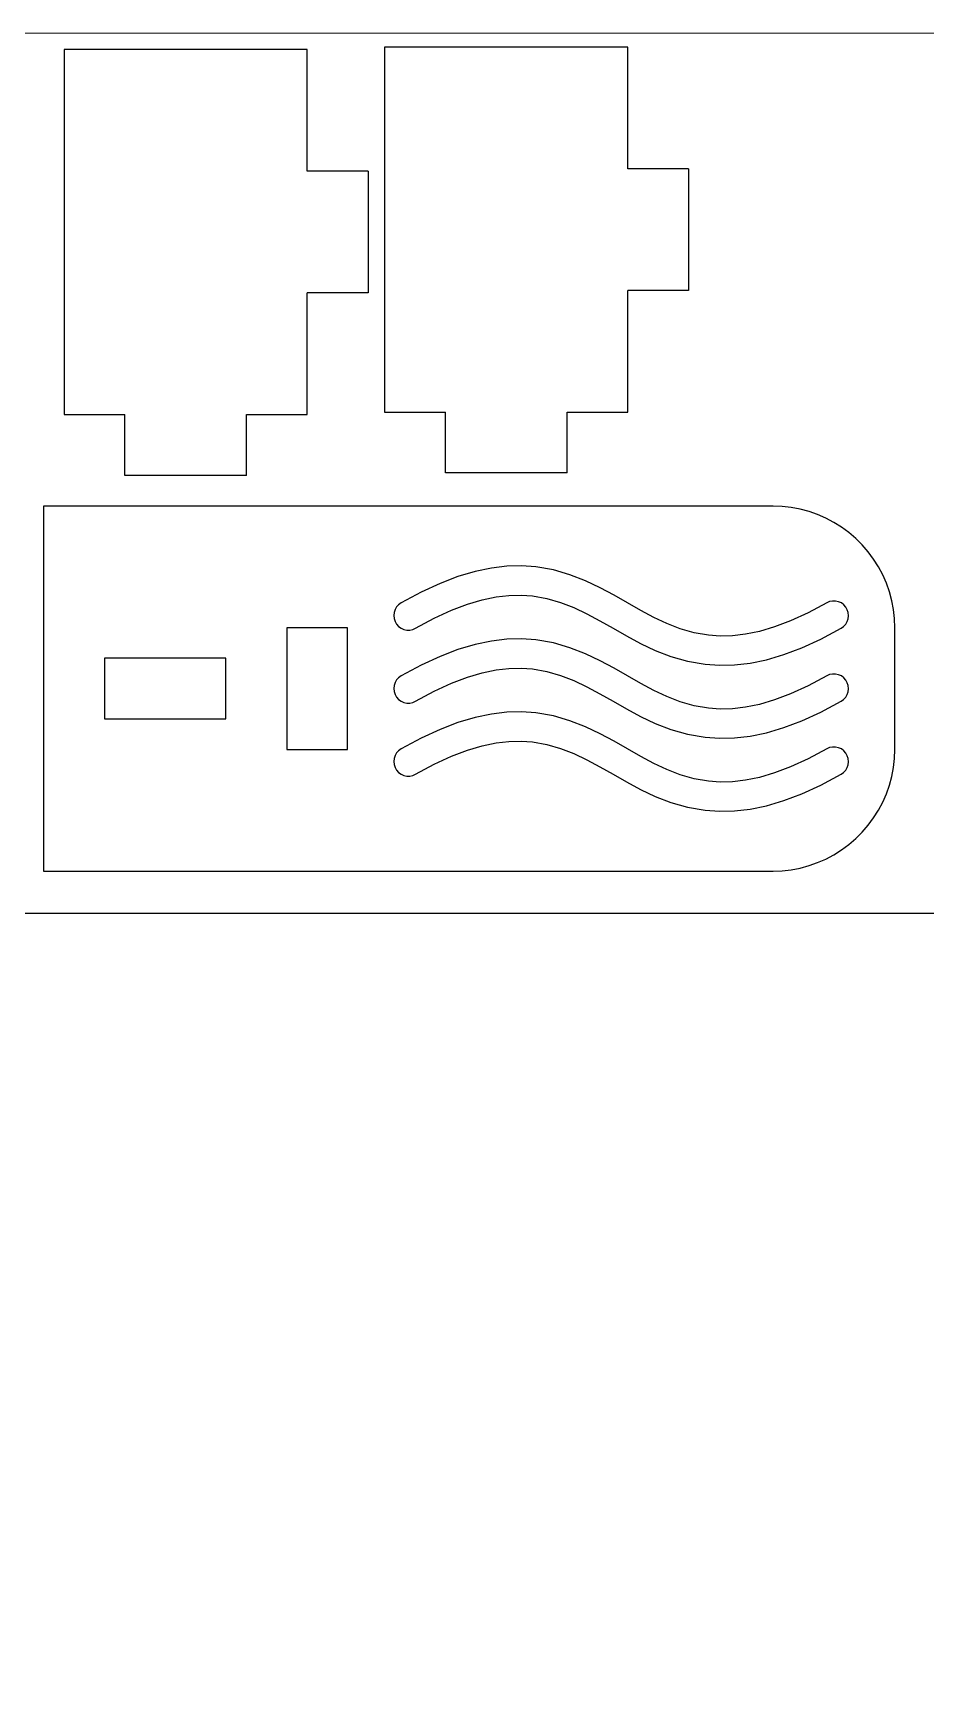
# Model space of a CAD drawing. Header units: millimetres. Extents: x -3928 to -434, y -548 to 1409.
# Drawn here: x -3836.2 to -3762.8, y 1185.8 to 1322.4 of the extents above; entities that cross this region are included whole.
import ezdxf

# ---------------------------------------------------------------- set-up
doc = ezdxf.new("R2010")
doc.units = ezdxf.units.MM
doc.header["$MEASUREMENT"] = 0
doc.layers.add('layer 1', color=7, linetype='Continuous')

msp = doc.modelspace()

# ---------------------------------------------------------------- linework, layer by layer
at = {"layer": 'layer 1', "color": 250, "lineweight": 9}
msp.add_lwpolyline([(-3928.424, 422.392), (-2728.424, 422.392), (-2728.424, 1322.392), (-3928.424, 1322.392), (-3928.424, 422.392)], close=True, dxfattribs=at)
at = {"layer": 'layer 1', "color": 1, "lineweight": 25}
for points in [[(-3833.696, 1321.0494), (-3833.696, 1321.0494), (-3833.696, 1291.0496), (-3833.696, 1291.0496)], [(-3813.696, 1321.0494), (-3813.696, 1321.0494), (-3833.696, 1321.0494), (-3833.696, 1321.0494)], [(-3813.696, 1311.0496), (-3813.696, 1311.0496), (-3813.696, 1321.0494), (-3813.696, 1321.0494)], [(-3807.3312, 1321.2559), (-3807.3312, 1321.2559), (-3807.3312, 1291.256), (-3807.3312, 1291.256)], [(-3787.3312, 1321.2559), (-3787.3312, 1321.2559), (-3807.3312, 1321.2559), (-3807.3312, 1321.2559)], [(-3787.3312, 1311.2561), (-3787.3312, 1311.2561), (-3787.3312, 1321.2559), (-3787.3312, 1321.2559)], [(-3782.3312, 1311.2561), (-3782.3312, 1311.2561), (-3787.3312, 1311.2561), (-3787.3312, 1311.2561)], [(-3782.3312, 1311.2561), (-3782.3312, 1311.2561), (-3782.3312, 1301.2559), (-3782.3312, 1301.2559)], [(-3808.696, 1311.0496), (-3808.696, 1311.0496), (-3813.696, 1311.0496), (-3813.696, 1311.0496)], [(-3808.696, 1311.0496), (-3808.696, 1311.0496), (-3808.696, 1301.0494), (-3808.696, 1301.0494)], [(-3808.696, 1301.0494), (-3808.696, 1301.0494), (-3813.696, 1301.0494), (-3813.696, 1301.0494)], [(-3813.696, 1291.0496), (-3813.696, 1291.0496), (-3813.696, 1301.0494), (-3813.696, 1301.0494)], [(-3782.3312, 1301.2559), (-3782.3312, 1301.2559), (-3787.3312, 1301.2559), (-3787.3312, 1301.2559)], [(-3787.3312, 1291.256), (-3787.3312, 1291.256), (-3787.3312, 1301.2559), (-3787.3312, 1301.2559)], [(-3833.696, 1291.0496), (-3833.696, 1291.0496), (-3828.6961, 1291.0496), (-3828.6961, 1291.0496)], [(-3828.6961, 1286.0493), (-3828.6961, 1286.0493), (-3828.6961, 1291.0496), (-3828.6961, 1291.0496)], [(-3818.6959, 1291.0496), (-3818.6959, 1291.0496), (-3813.696, 1291.0496), (-3813.696, 1291.0496)], [(-3818.6959, 1286.0493), (-3818.6959, 1286.0493), (-3818.6959, 1291.0496), (-3818.6959, 1291.0496)], [(-3807.3312, 1291.256), (-3807.3312, 1291.256), (-3802.3313, 1291.256), (-3802.3313, 1291.256)], [(-3802.3313, 1286.2558), (-3802.3313, 1286.2558), (-3802.3313, 1291.256), (-3802.3313, 1291.256)], [(-3792.3311, 1291.256), (-3792.3311, 1291.256), (-3787.3312, 1291.256), (-3787.3312, 1291.256)], [(-3792.3311, 1286.2558), (-3792.3311, 1286.2558), (-3792.3311, 1291.256), (-3792.3311, 1291.256)], [(-3818.6959, 1286.0493), (-3818.6959, 1286.0493), (-3828.6961, 1286.0493), (-3828.6961, 1286.0493)], [(-3792.3311, 1286.2558), (-3792.3311, 1286.2558), (-3802.3313, 1286.2558), (-3802.3313, 1286.2558)], [(-3835.3773, 1283.5263), (-3835.3773, 1283.5263), (-3835.3773, 1253.5264), (-3835.3773, 1253.5264)], [(-3775.3772, 1283.5263), (-3775.3772, 1283.5263), (-3835.3773, 1283.5263), (-3835.3773, 1283.5263)], [(-3810.3773, 1273.5264), (-3810.3773, 1273.5264), (-3815.3772, 1273.5264), (-3815.3772, 1273.5264)], [(-3815.3772, 1273.5264), (-3815.3772, 1273.5264), (-3815.3772, 1263.5266), (-3815.3772, 1263.5266)], [(-3810.3773, 1263.5266), (-3810.3773, 1263.5266), (-3810.3773, 1273.5264), (-3810.3773, 1273.5264)], [(-3765.3773, 1263.5266), (-3765.3773, 1263.5266), (-3765.3773, 1273.5264), (-3765.3773, 1273.5264)], [(-3820.3775, 1271.0263), (-3820.3775, 1271.0263), (-3830.3773, 1271.0263), (-3830.3773, 1271.0263)], [(-3830.3773, 1271.0263), (-3830.3773, 1271.0263), (-3830.3773, 1266.0264), (-3830.3773, 1266.0264)], [(-3820.3775, 1266.0264), (-3820.3775, 1266.0264), (-3820.3775, 1271.0263), (-3820.3775, 1271.0263)], [(-3830.3773, 1266.0264), (-3830.3773, 1266.0264), (-3820.3775, 1266.0264), (-3820.3775, 1266.0264)], [(-3815.3772, 1263.5266), (-3815.3772, 1263.5266), (-3810.3773, 1263.5266), (-3810.3773, 1263.5266)], [(-3835.3773, 1253.5264), (-3835.3773, 1253.5264), (-3775.3772, 1253.5264), (-3775.3772, 1253.5264)], [(-3723.4238, 1250.0443), (-3723.4238, 1250.0443), (-3913.4239, 1250.0443), (-3913.4239, 1250.0443)]]:
    msp.add_open_spline(points, degree=3, dxfattribs=at)
for points, knots in [([(-3765.3773, 1273.5264), (-3765.3773, 1273.5264), (-3765.4052, 1274.2736), (-3765.4052, 1274.2736), (-3765.4052, 1274.2736), (-3765.4052, 1274.2736), (-3765.4892, 1275.0169), (-3765.4892, 1275.0169), (-3765.4892, 1275.0169), (-3765.4892, 1275.0169), (-3765.6282, 1275.7518), (-3765.6282, 1275.7518), (-3765.6282, 1275.7518), (-3765.6282, 1275.7518), (-3765.8215, 1276.4739), (-3765.8215, 1276.4739), (-3765.8215, 1276.4739), (-3765.8215, 1276.4739), (-3766.0684, 1277.1798), (-3766.0684, 1277.1798), (-3766.0684, 1277.1798), (-3766.0684, 1277.1798), (-3766.3676, 1277.8653), (-3766.3676, 1277.8653), (-3766.3676, 1277.8653), (-3766.3676, 1277.8653), (-3766.7172, 1278.5264), (-3766.7172, 1278.5264), (-3766.7172, 1278.5264), (-3766.7172, 1278.5264), (-3767.1148, 1279.1596), (-3767.1148, 1279.1596), (-3767.1148, 1279.1596), (-3767.1148, 1279.1596), (-3767.5589, 1279.7614), (-3767.5589, 1279.7614), (-3767.5589, 1279.7614), (-3767.5589, 1279.7614), (-3768.0468, 1280.3283), (-3768.0468, 1280.3283), (-3768.0468, 1280.3283), (-3768.0468, 1280.3283), (-3768.5756, 1280.8568), (-3768.5756, 1280.8568), (-3768.5756, 1280.8568), (-3768.5756, 1280.8568), (-3769.1425, 1281.3447), (-3769.1425, 1281.3447), (-3769.1425, 1281.3447), (-3769.1425, 1281.3447), (-3769.744, 1281.7888), (-3769.744, 1281.7888), (-3769.744, 1281.7888), (-3769.744, 1281.7888), (-3770.3773, 1282.1868), (-3770.3773, 1282.1868), (-3770.3773, 1282.1868), (-3770.3773, 1282.1868), (-3771.0384, 1282.536), (-3771.0384, 1282.536), (-3771.0384, 1282.536), (-3771.0384, 1282.536), (-3771.7238, 1282.8352), (-3771.7238, 1282.8352), (-3771.7238, 1282.8352), (-3771.7238, 1282.8352), (-3772.4297, 1283.0821), (-3772.4297, 1283.0821), (-3772.4297, 1283.0821), (-3772.4297, 1283.0821), (-3773.1522, 1283.2758), (-3773.1522, 1283.2758), (-3773.1522, 1283.2758), (-3773.1522, 1283.2758), (-3773.887, 1283.4148), (-3773.887, 1283.4148), (-3773.887, 1283.4148), (-3773.887, 1283.4148), (-3774.63, 1283.4984), (-3774.63, 1283.4984), (-3774.63, 1283.4984), (-3774.63, 1283.4984), (-3775.3772, 1283.5263), (-3775.3772, 1283.5263)], [0, 0, 0, 0, 0.04545455, 0.04545455, 0.04545455, 0.04545455, 0.09090909, 0.09090909, 0.09090909, 0.09090909, 0.13636364, 0.13636364, 0.13636364, 0.13636364, 0.18181818, 0.18181818, 0.18181818, 0.18181818, 0.22727273, 0.22727273, 0.22727273, 0.22727273, 0.27272727, 0.27272727, 0.27272727, 0.27272727, 0.31818182, 0.31818182, 0.31818182, 0.31818182, 0.36363636, 0.36363636, 0.36363636, 0.36363636, 0.40909091, 0.40909091, 0.40909091, 0.40909091, 0.45454545, 0.45454545, 0.45454545, 0.45454545, 0.5, 0.5, 0.5, 0.5, 0.54545455, 0.54545455, 0.54545455, 0.54545455, 0.59090909, 0.59090909, 0.59090909, 0.59090909, 0.63636364, 0.63636364, 0.63636364, 0.63636364, 0.68181818, 0.68181818, 0.68181818, 0.68181818, 0.72727273, 0.72727273, 0.72727273, 0.72727273, 0.77272727, 0.77272727, 0.77272727, 0.77272727, 0.81818182, 0.81818182, 0.81818182, 0.81818182, 0.86363636, 0.86363636, 0.86363636, 0.86363636, 0.90909091, 0.90909091, 0.90909091, 0.90909091, 1, 1, 1, 1]), ([(-3770.9703, 1275.5697), (-3770.9703, 1275.5697), (-3772.5091, 1274.7506), (-3772.5091, 1274.7506), (-3772.5091, 1274.7506), (-3772.5091, 1274.7506), (-3773.9414, 1274.0958), (-3773.9414, 1274.0958), (-3773.9414, 1274.0958), (-3773.9414, 1274.0958), (-3775.2731, 1273.5931), (-3775.2731, 1273.5931), (-3775.2731, 1273.5931), (-3775.2731, 1273.5931), (-3776.5106, 1273.2298), (-3776.5106, 1273.2298), (-3776.5106, 1273.2298), (-3776.5106, 1273.2298), (-3777.6614, 1272.992), (-3777.6614, 1272.992), (-3777.6614, 1272.992), (-3777.6614, 1272.992), (-3778.7342, 1272.8671), (-3778.7342, 1272.8671), (-3778.7342, 1272.8671), (-3778.7342, 1272.8671), (-3779.7389, 1272.8421), (-3779.7389, 1272.8421), (-3779.7389, 1272.8421), (-3779.7389, 1272.8421), (-3780.6865, 1272.9063), (-3780.6865, 1272.9063), (-3780.6865, 1272.9063), (-3780.6865, 1272.9063), (-3781.8803, 1273.113), (-3781.8803, 1273.113), (-3781.8803, 1273.113), (-3781.8803, 1273.113), (-3783.0166, 1273.4397), (-3783.0166, 1273.4397), (-3783.0166, 1273.4397), (-3783.0166, 1273.4397), (-3784.1162, 1273.8686), (-3784.1162, 1273.8686), (-3784.1162, 1273.8686), (-3784.1162, 1273.8686), (-3785.1957, 1274.3812), (-3785.1957, 1274.3812), (-3785.1957, 1274.3812), (-3785.1957, 1274.3812), (-3786.2702, 1274.9555), (-3786.2702, 1274.9555), (-3786.2702, 1274.9555), (-3786.2702, 1274.9555), (-3787.3543, 1275.5683), (-3787.3543, 1275.5683), (-3787.3543, 1275.5683), (-3787.3543, 1275.5683), (-3788.4621, 1276.1963), (-3788.4621, 1276.1963), (-3788.4621, 1276.1963), (-3788.4621, 1276.1963), (-3789.6096, 1276.8112), (-3789.6096, 1276.8112), (-3789.6096, 1276.8112), (-3789.6096, 1276.8112), (-3790.8133, 1277.3834), (-3790.8133, 1277.3834), (-3790.8133, 1277.3834), (-3790.8133, 1277.3834), (-3792.0883, 1277.8832), (-3792.0883, 1277.8832), (-3792.0883, 1277.8832), (-3792.0883, 1277.8832), (-3793.4486, 1278.2773), (-3793.4486, 1278.2773), (-3793.4486, 1278.2773), (-3793.4486, 1278.2773), (-3794.9041, 1278.5309), (-3794.9041, 1278.5309), (-3794.9041, 1278.5309), (-3794.9041, 1278.5309), (-3796.0616, 1278.61), (-3796.0616, 1278.61), (-3796.0616, 1278.61), (-3796.0616, 1278.61), (-3797.2776, 1278.58), (-3797.2776, 1278.58), (-3797.2776, 1278.58), (-3797.2776, 1278.58), (-3798.5536, 1278.4301), (-3798.5536, 1278.4301), (-3798.5536, 1278.4301), (-3798.5536, 1278.4301), (-3799.8924, 1278.1507), (-3799.8924, 1278.1507), (-3799.8924, 1278.1507), (-3799.8924, 1278.1507), (-3801.2982, 1277.7337), (-3801.2982, 1277.7337), (-3801.2982, 1277.7337), (-3801.2982, 1277.7337), (-3802.776, 1277.1699), (-3802.776, 1277.1699), (-3802.776, 1277.1699), (-3802.776, 1277.1699), (-3804.3328, 1276.451), (-3804.3328, 1276.451), (-3804.3328, 1276.451), (-3804.3328, 1276.451), (-3805.9754, 1275.5669), (-3805.9754, 1275.5669)], [0, 0, 0, 0, 0.03448276, 0.03448276, 0.03448276, 0.03448276, 0.06896552, 0.06896552, 0.06896552, 0.06896552, 0.10344828, 0.10344828, 0.10344828, 0.10344828, 0.13793103, 0.13793103, 0.13793103, 0.13793103, 0.17241379, 0.17241379, 0.17241379, 0.17241379, 0.20689655, 0.20689655, 0.20689655, 0.20689655, 0.24137931, 0.24137931, 0.24137931, 0.24137931, 0.27586207, 0.27586207, 0.27586207, 0.27586207, 0.31034483, 0.31034483, 0.31034483, 0.31034483, 0.34482759, 0.34482759, 0.34482759, 0.34482759, 0.37931034, 0.37931034, 0.37931034, 0.37931034, 0.4137931, 0.4137931, 0.4137931, 0.4137931, 0.44827586, 0.44827586, 0.44827586, 0.44827586, 0.48275862, 0.48275862, 0.48275862, 0.48275862, 0.51724138, 0.51724138, 0.51724138, 0.51724138, 0.55172414, 0.55172414, 0.55172414, 0.55172414, 0.5862069, 0.5862069, 0.5862069, 0.5862069, 0.62068966, 0.62068966, 0.62068966, 0.62068966, 0.65517241, 0.65517241, 0.65517241, 0.65517241, 0.68965517, 0.68965517, 0.68965517, 0.68965517, 0.72413793, 0.72413793, 0.72413793, 0.72413793, 0.75862069, 0.75862069, 0.75862069, 0.75862069, 0.79310345, 0.79310345, 0.79310345, 0.79310345, 0.82758621, 0.82758621, 0.82758621, 0.82758621, 0.86206897, 0.86206897, 0.86206897, 0.86206897, 0.89655172, 0.89655172, 0.89655172, 0.89655172, 0.93103448, 0.93103448, 0.93103448, 0.93103448, 1, 1, 1, 1]), ([(-3805.9754, 1275.5669), (-3805.9754, 1275.5669), (-3806.1786, 1275.4198), (-3806.1786, 1275.4198), (-3806.1786, 1275.4198), (-3806.1786, 1275.4198), (-3806.3468, 1275.2339), (-3806.3468, 1275.2339), (-3806.3468, 1275.2339), (-3806.3468, 1275.2339), (-3806.4724, 1275.0169), (-3806.4724, 1275.0169), (-3806.4724, 1275.0169), (-3806.4724, 1275.0169), (-3806.5507, 1274.7784), (-3806.5507, 1274.7784), (-3806.5507, 1274.7784), (-3806.5507, 1274.7784), (-3806.5772, 1274.529), (-3806.5772, 1274.529), (-3806.5772, 1274.529), (-3806.5772, 1274.529), (-3806.5518, 1274.2793), (-3806.5518, 1274.2793), (-3806.5518, 1274.2793), (-3806.5518, 1274.2793), (-3806.4745, 1274.0408), (-3806.4745, 1274.0408), (-3806.4745, 1274.0408), (-3806.4745, 1274.0408), (-3806.3497, 1273.8231), (-3806.3497, 1273.8231), (-3806.3497, 1273.8231), (-3806.3497, 1273.8231), (-3806.1821, 1273.6365), (-3806.1821, 1273.6365), (-3806.1821, 1273.6365), (-3806.1821, 1273.6365), (-3805.9796, 1273.4883), (-3805.9796, 1273.4883), (-3805.9796, 1273.4883), (-3805.9796, 1273.4883), (-3805.7506, 1273.386), (-3805.7506, 1273.386), (-3805.7506, 1273.386), (-3805.7506, 1273.386), (-3805.5051, 1273.3335), (-3805.5051, 1273.3335), (-3805.5051, 1273.3335), (-3805.5051, 1273.3335), (-3805.2543, 1273.3328), (-3805.2543, 1273.3328), (-3805.2543, 1273.3328), (-3805.2543, 1273.3328), (-3805.0087, 1273.3843), (-3805.0087, 1273.3843), (-3805.0087, 1273.3843), (-3805.0087, 1273.3843), (-3804.7794, 1273.4859), (-3804.7794, 1273.4859)], [0, 0, 0, 0, 0.0625, 0.0625, 0.0625, 0.0625, 0.125, 0.125, 0.125, 0.125, 0.1875, 0.1875, 0.1875, 0.1875, 0.25, 0.25, 0.25, 0.25, 0.3125, 0.3125, 0.3125, 0.3125, 0.375, 0.375, 0.375, 0.375, 0.4375, 0.4375, 0.4375, 0.4375, 0.5, 0.5, 0.5, 0.5, 0.5625, 0.5625, 0.5625, 0.5625, 0.625, 0.625, 0.625, 0.625, 0.6875, 0.6875, 0.6875, 0.6875, 0.75, 0.75, 0.75, 0.75, 0.8125, 0.8125, 0.8125, 0.8125, 0.875, 0.875, 0.875, 0.875, 1, 1, 1, 1]), ([(-3804.7794, 1273.4859), (-3804.7794, 1273.4859), (-3803.2586, 1274.3047), (-3803.2586, 1274.3047), (-3803.2586, 1274.3047), (-3803.2586, 1274.3047), (-3801.8429, 1274.9591), (-3801.8429, 1274.9591), (-3801.8429, 1274.9591), (-3801.8429, 1274.9591), (-3800.5271, 1275.4611), (-3800.5271, 1275.4611), (-3800.5271, 1275.4611), (-3800.5271, 1275.4611), (-3799.3043, 1275.8241), (-3799.3043, 1275.8241), (-3799.3043, 1275.8241), (-3799.3043, 1275.8241), (-3798.1677, 1276.0611), (-3798.1677, 1276.0611), (-3798.1677, 1276.0611), (-3798.1677, 1276.0611), (-3797.1076, 1276.186), (-3797.1076, 1276.186), (-3797.1076, 1276.186), (-3797.1076, 1276.186), (-3796.1149, 1276.2107), (-3796.1149, 1276.2107), (-3796.1149, 1276.2107), (-3796.1149, 1276.2107), (-3795.1779, 1276.1469), (-3795.1779, 1276.1469), (-3795.1779, 1276.1469), (-3795.1779, 1276.1469), (-3793.9961, 1275.9405), (-3793.9961, 1275.9405), (-3793.9961, 1275.9405), (-3793.9961, 1275.9405), (-3792.869, 1275.6138), (-3792.869, 1275.6138), (-3792.869, 1275.6138), (-3792.869, 1275.6138), (-3791.7764, 1275.1852), (-3791.7764, 1275.1852), (-3791.7764, 1275.1852), (-3791.7764, 1275.1852), (-3790.7011, 1274.6726), (-3790.7011, 1274.6726), (-3790.7011, 1274.6726), (-3790.7011, 1274.6726), (-3789.6287, 1274.0979), (-3789.6287, 1274.0979), (-3789.6287, 1274.0979), (-3789.6287, 1274.0979), (-3788.545, 1273.4845), (-3788.545, 1273.4845), (-3788.545, 1273.4845), (-3788.545, 1273.4845), (-3787.4355, 1272.8562), (-3787.4355, 1272.8562), (-3787.4355, 1272.8562), (-3787.4355, 1272.8562), (-3786.284, 1272.2413), (-3786.284, 1272.2413), (-3786.284, 1272.2413), (-3786.284, 1272.2413), (-3785.075, 1271.6687), (-3785.075, 1271.6687), (-3785.075, 1271.6687), (-3785.075, 1271.6687), (-3783.7927, 1271.1688), (-3783.7927, 1271.1688), (-3783.7927, 1271.1688), (-3783.7927, 1271.1688), (-3782.4236, 1270.7751), (-3782.4236, 1270.7751), (-3782.4236, 1270.7751), (-3782.4236, 1270.7751), (-3780.9578, 1270.5215), (-3780.9578, 1270.5215), (-3780.9578, 1270.5215), (-3780.9578, 1270.5215), (-3779.7915, 1270.4428), (-3779.7915, 1270.4428), (-3779.7915, 1270.4428), (-3779.7915, 1270.4428), (-3778.5659, 1270.4728), (-3778.5659, 1270.4728), (-3778.5659, 1270.4728), (-3778.5659, 1270.4728), (-3777.2794, 1270.6227), (-3777.2794, 1270.6227), (-3777.2794, 1270.6227), (-3777.2794, 1270.6227), (-3775.9282, 1270.9014), (-3775.9282, 1270.9014), (-3775.9282, 1270.9014), (-3775.9282, 1270.9014), (-3774.5093, 1271.3181), (-3774.5093, 1271.3181), (-3774.5093, 1271.3181), (-3774.5093, 1271.3181), (-3773.0167, 1271.8811), (-3773.0167, 1271.8811), (-3773.0167, 1271.8811), (-3773.0167, 1271.8811), (-3771.4441, 1272.5997), (-3771.4441, 1272.5997), (-3771.4441, 1272.5997), (-3771.4441, 1272.5997), (-3769.7846, 1273.483), (-3769.7846, 1273.483)], [0, 0, 0, 0, 0.03448276, 0.03448276, 0.03448276, 0.03448276, 0.06896552, 0.06896552, 0.06896552, 0.06896552, 0.10344828, 0.10344828, 0.10344828, 0.10344828, 0.13793103, 0.13793103, 0.13793103, 0.13793103, 0.17241379, 0.17241379, 0.17241379, 0.17241379, 0.20689655, 0.20689655, 0.20689655, 0.20689655, 0.24137931, 0.24137931, 0.24137931, 0.24137931, 0.27586207, 0.27586207, 0.27586207, 0.27586207, 0.31034483, 0.31034483, 0.31034483, 0.31034483, 0.34482759, 0.34482759, 0.34482759, 0.34482759, 0.37931034, 0.37931034, 0.37931034, 0.37931034, 0.4137931, 0.4137931, 0.4137931, 0.4137931, 0.44827586, 0.44827586, 0.44827586, 0.44827586, 0.48275862, 0.48275862, 0.48275862, 0.48275862, 0.51724138, 0.51724138, 0.51724138, 0.51724138, 0.55172414, 0.55172414, 0.55172414, 0.55172414, 0.5862069, 0.5862069, 0.5862069, 0.5862069, 0.62068966, 0.62068966, 0.62068966, 0.62068966, 0.65517241, 0.65517241, 0.65517241, 0.65517241, 0.68965517, 0.68965517, 0.68965517, 0.68965517, 0.72413793, 0.72413793, 0.72413793, 0.72413793, 0.75862069, 0.75862069, 0.75862069, 0.75862069, 0.79310345, 0.79310345, 0.79310345, 0.79310345, 0.82758621, 0.82758621, 0.82758621, 0.82758621, 0.86206897, 0.86206897, 0.86206897, 0.86206897, 0.89655172, 0.89655172, 0.89655172, 0.89655172, 0.93103448, 0.93103448, 0.93103448, 0.93103448, 1, 1, 1, 1]), ([(-3769.7846, 1273.483), (-3769.7846, 1273.483), (-3769.5803, 1273.6291), (-3769.5803, 1273.6291), (-3769.5803, 1273.6291), (-3769.5803, 1273.6291), (-3769.4113, 1273.8147), (-3769.4113, 1273.8147), (-3769.4113, 1273.8147), (-3769.4113, 1273.8147), (-3769.2843, 1274.0309), (-3769.2843, 1274.0309), (-3769.2843, 1274.0309), (-3769.2843, 1274.0309), (-3769.2053, 1274.269), (-3769.2053, 1274.269), (-3769.2053, 1274.269), (-3769.2053, 1274.269), (-3769.1775, 1274.5181), (-3769.1775, 1274.5181), (-3769.1775, 1274.5181), (-3769.1775, 1274.5181), (-3769.2018, 1274.7679), (-3769.2018, 1274.7679), (-3769.2018, 1274.7679), (-3769.2018, 1274.7679), (-3769.2776, 1275.007), (-3769.2776, 1275.007), (-3769.2776, 1275.007), (-3769.2776, 1275.007), (-3769.4018, 1275.2251), (-3769.4018, 1275.2251), (-3769.4018, 1275.2251), (-3769.4018, 1275.2251), (-3769.5683, 1275.4127), (-3769.5683, 1275.4127), (-3769.5683, 1275.4127), (-3769.5683, 1275.4127), (-3769.7701, 1275.5616), (-3769.7701, 1275.5616), (-3769.7701, 1275.5616), (-3769.7701, 1275.5616), (-3769.9987, 1275.6653), (-3769.9987, 1275.6653), (-3769.9987, 1275.6653), (-3769.9987, 1275.6653), (-3770.2439, 1275.719), (-3770.2439, 1275.719), (-3770.2439, 1275.719), (-3770.2439, 1275.719), (-3770.4947, 1275.7207), (-3770.4947, 1275.7207), (-3770.4947, 1275.7207), (-3770.4947, 1275.7207), (-3770.7403, 1275.6703), (-3770.7403, 1275.6703), (-3770.7403, 1275.6703), (-3770.7403, 1275.6703), (-3770.9703, 1275.5697), (-3770.9703, 1275.5697)], [0, 0, 0, 0, 0.0625, 0.0625, 0.0625, 0.0625, 0.125, 0.125, 0.125, 0.125, 0.1875, 0.1875, 0.1875, 0.1875, 0.25, 0.25, 0.25, 0.25, 0.3125, 0.3125, 0.3125, 0.3125, 0.375, 0.375, 0.375, 0.375, 0.4375, 0.4375, 0.4375, 0.4375, 0.5, 0.5, 0.5, 0.5, 0.5625, 0.5625, 0.5625, 0.5625, 0.625, 0.625, 0.625, 0.625, 0.6875, 0.6875, 0.6875, 0.6875, 0.75, 0.75, 0.75, 0.75, 0.8125, 0.8125, 0.8125, 0.8125, 0.875, 0.875, 0.875, 0.875, 1, 1, 1, 1]), ([(-3770.9703, 1269.5697), (-3770.9703, 1269.5697), (-3772.5091, 1268.7505), (-3772.5091, 1268.7505), (-3772.5091, 1268.7505), (-3772.5091, 1268.7505), (-3773.9414, 1268.0958), (-3773.9414, 1268.0958), (-3773.9414, 1268.0958), (-3773.9414, 1268.0958), (-3775.2731, 1267.5931), (-3775.2731, 1267.5931), (-3775.2731, 1267.5931), (-3775.2731, 1267.5931), (-3776.5106, 1267.2297), (-3776.5106, 1267.2297), (-3776.5106, 1267.2297), (-3776.5106, 1267.2297), (-3777.6614, 1266.9919), (-3777.6614, 1266.9919), (-3777.6614, 1266.9919), (-3777.6614, 1266.9919), (-3778.7342, 1266.8671), (-3778.7342, 1266.8671), (-3778.7342, 1266.8671), (-3778.7342, 1266.8671), (-3779.7389, 1266.842), (-3779.7389, 1266.842), (-3779.7389, 1266.842), (-3779.7389, 1266.842), (-3780.6865, 1266.9062), (-3780.6865, 1266.9062), (-3780.6865, 1266.9062), (-3780.6865, 1266.9062), (-3781.8803, 1267.1129), (-3781.8803, 1267.1129), (-3781.8803, 1267.1129), (-3781.8803, 1267.1129), (-3783.0166, 1267.4396), (-3783.0166, 1267.4396), (-3783.0166, 1267.4396), (-3783.0166, 1267.4396), (-3784.1162, 1267.8686), (-3784.1162, 1267.8686), (-3784.1162, 1267.8686), (-3784.1162, 1267.8686), (-3785.1957, 1268.3812), (-3785.1957, 1268.3812), (-3785.1957, 1268.3812), (-3785.1957, 1268.3812), (-3786.2702, 1268.9555), (-3786.2702, 1268.9555), (-3786.2702, 1268.9555), (-3786.2702, 1268.9555), (-3787.3543, 1269.5683), (-3787.3543, 1269.5683), (-3787.3543, 1269.5683), (-3787.3543, 1269.5683), (-3788.4621, 1270.1962), (-3788.4621, 1270.1962), (-3788.4621, 1270.1962), (-3788.4621, 1270.1962), (-3789.6096, 1270.8111), (-3789.6096, 1270.8111), (-3789.6096, 1270.8111), (-3789.6096, 1270.8111), (-3790.8133, 1271.3833), (-3790.8133, 1271.3833), (-3790.8133, 1271.3833), (-3790.8133, 1271.3833), (-3792.0883, 1271.8836), (-3792.0883, 1271.8836), (-3792.0883, 1271.8836), (-3792.0883, 1271.8836), (-3793.4486, 1272.2773), (-3793.4486, 1272.2773), (-3793.4486, 1272.2773), (-3793.4486, 1272.2773), (-3794.9041, 1272.5313), (-3794.9041, 1272.5313), (-3794.9041, 1272.5313), (-3794.9041, 1272.5313), (-3796.0616, 1272.6099), (-3796.0616, 1272.6099), (-3796.0616, 1272.6099), (-3796.0616, 1272.6099), (-3797.2776, 1272.5799), (-3797.2776, 1272.5799), (-3797.2776, 1272.5799), (-3797.2776, 1272.5799), (-3798.5536, 1272.43), (-3798.5536, 1272.43), (-3798.5536, 1272.43), (-3798.5536, 1272.43), (-3799.8924, 1272.1506), (-3799.8924, 1272.1506), (-3799.8924, 1272.1506), (-3799.8924, 1272.1506), (-3801.2982, 1271.7336), (-3801.2982, 1271.7336), (-3801.2982, 1271.7336), (-3801.2982, 1271.7336), (-3802.776, 1271.1702), (-3802.776, 1271.1702), (-3802.776, 1271.1702), (-3802.776, 1271.1702), (-3804.3328, 1270.4509), (-3804.3328, 1270.4509), (-3804.3328, 1270.4509), (-3804.3328, 1270.4509), (-3805.9754, 1269.5669), (-3805.9754, 1269.5669)], [0, 0, 0, 0, 0.03448276, 0.03448276, 0.03448276, 0.03448276, 0.06896552, 0.06896552, 0.06896552, 0.06896552, 0.10344828, 0.10344828, 0.10344828, 0.10344828, 0.13793103, 0.13793103, 0.13793103, 0.13793103, 0.17241379, 0.17241379, 0.17241379, 0.17241379, 0.20689655, 0.20689655, 0.20689655, 0.20689655, 0.24137931, 0.24137931, 0.24137931, 0.24137931, 0.27586207, 0.27586207, 0.27586207, 0.27586207, 0.31034483, 0.31034483, 0.31034483, 0.31034483, 0.34482759, 0.34482759, 0.34482759, 0.34482759, 0.37931034, 0.37931034, 0.37931034, 0.37931034, 0.4137931, 0.4137931, 0.4137931, 0.4137931, 0.44827586, 0.44827586, 0.44827586, 0.44827586, 0.48275862, 0.48275862, 0.48275862, 0.48275862, 0.51724138, 0.51724138, 0.51724138, 0.51724138, 0.55172414, 0.55172414, 0.55172414, 0.55172414, 0.5862069, 0.5862069, 0.5862069, 0.5862069, 0.62068966, 0.62068966, 0.62068966, 0.62068966, 0.65517241, 0.65517241, 0.65517241, 0.65517241, 0.68965517, 0.68965517, 0.68965517, 0.68965517, 0.72413793, 0.72413793, 0.72413793, 0.72413793, 0.75862069, 0.75862069, 0.75862069, 0.75862069, 0.79310345, 0.79310345, 0.79310345, 0.79310345, 0.82758621, 0.82758621, 0.82758621, 0.82758621, 0.86206897, 0.86206897, 0.86206897, 0.86206897, 0.89655172, 0.89655172, 0.89655172, 0.89655172, 0.93103448, 0.93103448, 0.93103448, 0.93103448, 1, 1, 1, 1]), ([(-3804.7794, 1267.4858), (-3804.7794, 1267.4858), (-3803.2586, 1268.3046), (-3803.2586, 1268.3046), (-3803.2586, 1268.3046), (-3803.2586, 1268.3046), (-3801.8429, 1268.959), (-3801.8429, 1268.959), (-3801.8429, 1268.959), (-3801.8429, 1268.959), (-3800.5271, 1269.461), (-3800.5271, 1269.461), (-3800.5271, 1269.461), (-3800.5271, 1269.461), (-3799.3043, 1269.824), (-3799.3043, 1269.824), (-3799.3043, 1269.824), (-3799.3043, 1269.824), (-3798.1677, 1270.0611), (-3798.1677, 1270.0611), (-3798.1677, 1270.0611), (-3798.1677, 1270.0611), (-3797.1076, 1270.186), (-3797.1076, 1270.186), (-3797.1076, 1270.186), (-3797.1076, 1270.186), (-3796.1149, 1270.2107), (-3796.1149, 1270.2107), (-3796.1149, 1270.2107), (-3796.1149, 1270.2107), (-3795.1779, 1270.1468), (-3795.1779, 1270.1468), (-3795.1779, 1270.1468), (-3795.1779, 1270.1468), (-3793.9961, 1269.9405), (-3793.9961, 1269.9405), (-3793.9961, 1269.9405), (-3793.9961, 1269.9405), (-3792.869, 1269.6141), (-3792.869, 1269.6141), (-3792.869, 1269.6141), (-3792.869, 1269.6141), (-3791.7764, 1269.1852), (-3791.7764, 1269.1852), (-3791.7764, 1269.1852), (-3791.7764, 1269.1852), (-3790.7011, 1268.6726), (-3790.7011, 1268.6726), (-3790.7011, 1268.6726), (-3790.7011, 1268.6726), (-3789.6287, 1268.0979), (-3789.6287, 1268.0979), (-3789.6287, 1268.0979), (-3789.6287, 1268.0979), (-3788.545, 1267.4844), (-3788.545, 1267.4844), (-3788.545, 1267.4844), (-3788.545, 1267.4844), (-3787.4355, 1266.8561), (-3787.4355, 1266.8561), (-3787.4355, 1266.8561), (-3787.4355, 1266.8561), (-3786.284, 1266.2412), (-3786.284, 1266.2412), (-3786.284, 1266.2412), (-3786.284, 1266.2412), (-3785.075, 1265.6687), (-3785.075, 1265.6687), (-3785.075, 1265.6687), (-3785.075, 1265.6687), (-3783.7927, 1265.1688), (-3783.7927, 1265.1688), (-3783.7927, 1265.1688), (-3783.7927, 1265.1688), (-3782.4236, 1264.7751), (-3782.4236, 1264.7751), (-3782.4236, 1264.7751), (-3782.4236, 1264.7751), (-3780.9578, 1264.5218), (-3780.9578, 1264.5218), (-3780.9578, 1264.5218), (-3780.9578, 1264.5218), (-3779.7915, 1264.4428), (-3779.7915, 1264.4428), (-3779.7915, 1264.4428), (-3779.7915, 1264.4428), (-3778.5659, 1264.4731), (-3778.5659, 1264.4731), (-3778.5659, 1264.4731), (-3778.5659, 1264.4731), (-3777.2794, 1264.6227), (-3777.2794, 1264.6227), (-3777.2794, 1264.6227), (-3777.2794, 1264.6227), (-3775.9282, 1264.9014), (-3775.9282, 1264.9014), (-3775.9282, 1264.9014), (-3775.9282, 1264.9014), (-3774.5093, 1265.318), (-3774.5093, 1265.318), (-3774.5093, 1265.318), (-3774.5093, 1265.318), (-3773.0167, 1265.881), (-3773.0167, 1265.881), (-3773.0167, 1265.881), (-3773.0167, 1265.881), (-3771.4441, 1266.5996), (-3771.4441, 1266.5996), (-3771.4441, 1266.5996), (-3771.4441, 1266.5996), (-3769.7846, 1267.483), (-3769.7846, 1267.483)], [0, 0, 0, 0, 0.03448276, 0.03448276, 0.03448276, 0.03448276, 0.06896552, 0.06896552, 0.06896552, 0.06896552, 0.10344828, 0.10344828, 0.10344828, 0.10344828, 0.13793103, 0.13793103, 0.13793103, 0.13793103, 0.17241379, 0.17241379, 0.17241379, 0.17241379, 0.20689655, 0.20689655, 0.20689655, 0.20689655, 0.24137931, 0.24137931, 0.24137931, 0.24137931, 0.27586207, 0.27586207, 0.27586207, 0.27586207, 0.31034483, 0.31034483, 0.31034483, 0.31034483, 0.34482759, 0.34482759, 0.34482759, 0.34482759, 0.37931034, 0.37931034, 0.37931034, 0.37931034, 0.4137931, 0.4137931, 0.4137931, 0.4137931, 0.44827586, 0.44827586, 0.44827586, 0.44827586, 0.48275862, 0.48275862, 0.48275862, 0.48275862, 0.51724138, 0.51724138, 0.51724138, 0.51724138, 0.55172414, 0.55172414, 0.55172414, 0.55172414, 0.5862069, 0.5862069, 0.5862069, 0.5862069, 0.62068966, 0.62068966, 0.62068966, 0.62068966, 0.65517241, 0.65517241, 0.65517241, 0.65517241, 0.68965517, 0.68965517, 0.68965517, 0.68965517, 0.72413793, 0.72413793, 0.72413793, 0.72413793, 0.75862069, 0.75862069, 0.75862069, 0.75862069, 0.79310345, 0.79310345, 0.79310345, 0.79310345, 0.82758621, 0.82758621, 0.82758621, 0.82758621, 0.86206897, 0.86206897, 0.86206897, 0.86206897, 0.89655172, 0.89655172, 0.89655172, 0.89655172, 0.93103448, 0.93103448, 0.93103448, 0.93103448, 1, 1, 1, 1]), ([(-3805.9754, 1269.5669), (-3805.9754, 1269.5669), (-3806.1786, 1269.4198), (-3806.1786, 1269.4198), (-3806.1786, 1269.4198), (-3806.1786, 1269.4198), (-3806.3468, 1269.2338), (-3806.3468, 1269.2338), (-3806.3468, 1269.2338), (-3806.3468, 1269.2338), (-3806.4724, 1269.0169), (-3806.4724, 1269.0169), (-3806.4724, 1269.0169), (-3806.4724, 1269.0169), (-3806.5507, 1268.7784), (-3806.5507, 1268.7784), (-3806.5507, 1268.7784), (-3806.5507, 1268.7784), (-3806.5772, 1268.529), (-3806.5772, 1268.529), (-3806.5772, 1268.529), (-3806.5772, 1268.529), (-3806.5518, 1268.2792), (-3806.5518, 1268.2792), (-3806.5518, 1268.2792), (-3806.5518, 1268.2792), (-3806.4745, 1268.0407), (-3806.4745, 1268.0407), (-3806.4745, 1268.0407), (-3806.4745, 1268.0407), (-3806.3497, 1267.8231), (-3806.3497, 1267.8231), (-3806.3497, 1267.8231), (-3806.3497, 1267.8231), (-3806.1821, 1267.6365), (-3806.1821, 1267.6365), (-3806.1821, 1267.6365), (-3806.1821, 1267.6365), (-3805.9796, 1267.4883), (-3805.9796, 1267.4883), (-3805.9796, 1267.4883), (-3805.9796, 1267.4883), (-3805.7506, 1267.386), (-3805.7506, 1267.386), (-3805.7506, 1267.386), (-3805.7506, 1267.386), (-3805.5051, 1267.3334), (-3805.5051, 1267.3334), (-3805.5051, 1267.3334), (-3805.5051, 1267.3334), (-3805.2543, 1267.3327), (-3805.2543, 1267.3327), (-3805.2543, 1267.3327), (-3805.2543, 1267.3327), (-3805.0087, 1267.3842), (-3805.0087, 1267.3842), (-3805.0087, 1267.3842), (-3805.0087, 1267.3842), (-3804.7794, 1267.4858), (-3804.7794, 1267.4858)], [0, 0, 0, 0, 0.0625, 0.0625, 0.0625, 0.0625, 0.125, 0.125, 0.125, 0.125, 0.1875, 0.1875, 0.1875, 0.1875, 0.25, 0.25, 0.25, 0.25, 0.3125, 0.3125, 0.3125, 0.3125, 0.375, 0.375, 0.375, 0.375, 0.4375, 0.4375, 0.4375, 0.4375, 0.5, 0.5, 0.5, 0.5, 0.5625, 0.5625, 0.5625, 0.5625, 0.625, 0.625, 0.625, 0.625, 0.6875, 0.6875, 0.6875, 0.6875, 0.75, 0.75, 0.75, 0.75, 0.8125, 0.8125, 0.8125, 0.8125, 0.875, 0.875, 0.875, 0.875, 1, 1, 1, 1]), ([(-3769.7846, 1267.483), (-3769.7846, 1267.483), (-3769.5803, 1267.6291), (-3769.5803, 1267.6291), (-3769.5803, 1267.6291), (-3769.5803, 1267.6291), (-3769.4113, 1267.8146), (-3769.4113, 1267.8146), (-3769.4113, 1267.8146), (-3769.4113, 1267.8146), (-3769.2843, 1268.0309), (-3769.2843, 1268.0309), (-3769.2843, 1268.0309), (-3769.2843, 1268.0309), (-3769.2053, 1268.269), (-3769.2053, 1268.269), (-3769.2053, 1268.269), (-3769.2053, 1268.269), (-3769.1775, 1268.5184), (-3769.1775, 1268.5184), (-3769.1775, 1268.5184), (-3769.1775, 1268.5184), (-3769.2018, 1268.7678), (-3769.2018, 1268.7678), (-3769.2018, 1268.7678), (-3769.2018, 1268.7678), (-3769.2776, 1269.007), (-3769.2776, 1269.007), (-3769.2776, 1269.007), (-3769.2776, 1269.007), (-3769.4018, 1269.225), (-3769.4018, 1269.225), (-3769.4018, 1269.225), (-3769.4018, 1269.225), (-3769.5683, 1269.4127), (-3769.5683, 1269.4127), (-3769.5683, 1269.4127), (-3769.5683, 1269.4127), (-3769.7701, 1269.5616), (-3769.7701, 1269.5616), (-3769.7701, 1269.5616), (-3769.7701, 1269.5616), (-3769.9987, 1269.6653), (-3769.9987, 1269.6653), (-3769.9987, 1269.6653), (-3769.9987, 1269.6653), (-3770.2439, 1269.7189), (-3770.2439, 1269.7189), (-3770.2439, 1269.7189), (-3770.2439, 1269.7189), (-3770.4947, 1269.7207), (-3770.4947, 1269.7207), (-3770.4947, 1269.7207), (-3770.4947, 1269.7207), (-3770.7403, 1269.6702), (-3770.7403, 1269.6702), (-3770.7403, 1269.6702), (-3770.7403, 1269.6702), (-3770.9703, 1269.5697), (-3770.9703, 1269.5697)], [0, 0, 0, 0, 0.0625, 0.0625, 0.0625, 0.0625, 0.125, 0.125, 0.125, 0.125, 0.1875, 0.1875, 0.1875, 0.1875, 0.25, 0.25, 0.25, 0.25, 0.3125, 0.3125, 0.3125, 0.3125, 0.375, 0.375, 0.375, 0.375, 0.4375, 0.4375, 0.4375, 0.4375, 0.5, 0.5, 0.5, 0.5, 0.5625, 0.5625, 0.5625, 0.5625, 0.625, 0.625, 0.625, 0.625, 0.6875, 0.6875, 0.6875, 0.6875, 0.75, 0.75, 0.75, 0.75, 0.8125, 0.8125, 0.8125, 0.8125, 0.875, 0.875, 0.875, 0.875, 1, 1, 1, 1]), ([(-3770.9703, 1263.5696), (-3770.9703, 1263.5696), (-3772.5091, 1262.7505), (-3772.5091, 1262.7505), (-3772.5091, 1262.7505), (-3772.5091, 1262.7505), (-3773.9414, 1262.0957), (-3773.9414, 1262.0957), (-3773.9414, 1262.0957), (-3773.9414, 1262.0957), (-3775.2731, 1261.593), (-3775.2731, 1261.593), (-3775.2731, 1261.593), (-3775.2731, 1261.593), (-3776.5106, 1261.2297), (-3776.5106, 1261.2297), (-3776.5106, 1261.2297), (-3776.5106, 1261.2297), (-3777.6614, 1260.9919), (-3777.6614, 1260.9919), (-3777.6614, 1260.9919), (-3777.6614, 1260.9919), (-3778.7342, 1260.867), (-3778.7342, 1260.867), (-3778.7342, 1260.867), (-3778.7342, 1260.867), (-3779.7389, 1260.8423), (-3779.7389, 1260.8423), (-3779.7389, 1260.8423), (-3779.7389, 1260.8423), (-3780.6865, 1260.9062), (-3780.6865, 1260.9062), (-3780.6865, 1260.9062), (-3780.6865, 1260.9062), (-3781.8803, 1261.1129), (-3781.8803, 1261.1129), (-3781.8803, 1261.1129), (-3781.8803, 1261.1129), (-3783.0166, 1261.4396), (-3783.0166, 1261.4396), (-3783.0166, 1261.4396), (-3783.0166, 1261.4396), (-3784.1162, 1261.8685), (-3784.1162, 1261.8685), (-3784.1162, 1261.8685), (-3784.1162, 1261.8685), (-3785.1957, 1262.3811), (-3785.1957, 1262.3811), (-3785.1957, 1262.3811), (-3785.1957, 1262.3811), (-3786.2702, 1262.9555), (-3786.2702, 1262.9555), (-3786.2702, 1262.9555), (-3786.2702, 1262.9555), (-3787.3543, 1263.5682), (-3787.3543, 1263.5682), (-3787.3543, 1263.5682), (-3787.3543, 1263.5682), (-3788.4621, 1264.1962), (-3788.4621, 1264.1962), (-3788.4621, 1264.1962), (-3788.4621, 1264.1962), (-3789.6096, 1264.8111), (-3789.6096, 1264.8111), (-3789.6096, 1264.8111), (-3789.6096, 1264.8111), (-3790.8133, 1265.3833), (-3790.8133, 1265.3833), (-3790.8133, 1265.3833), (-3790.8133, 1265.3833), (-3792.0883, 1265.8835), (-3792.0883, 1265.8835), (-3792.0883, 1265.8835), (-3792.0883, 1265.8835), (-3793.4486, 1266.2772), (-3793.4486, 1266.2772), (-3793.4486, 1266.2772), (-3793.4486, 1266.2772), (-3794.9041, 1266.5312), (-3794.9041, 1266.5312), (-3794.9041, 1266.5312), (-3794.9041, 1266.5312), (-3796.0616, 1266.6099), (-3796.0616, 1266.6099), (-3796.0616, 1266.6099), (-3796.0616, 1266.6099), (-3797.2776, 1266.5799), (-3797.2776, 1266.5799), (-3797.2776, 1266.5799), (-3797.2776, 1266.5799), (-3798.5536, 1266.43), (-3798.5536, 1266.43), (-3798.5536, 1266.43), (-3798.5536, 1266.43), (-3799.8924, 1266.1509), (-3799.8924, 1266.1509), (-3799.8924, 1266.1509), (-3799.8924, 1266.1509), (-3801.2982, 1265.7336), (-3801.2982, 1265.7336), (-3801.2982, 1265.7336), (-3801.2982, 1265.7336), (-3802.776, 1265.1702), (-3802.776, 1265.1702), (-3802.776, 1265.1702), (-3802.776, 1265.1702), (-3804.3328, 1264.4509), (-3804.3328, 1264.4509), (-3804.3328, 1264.4509), (-3804.3328, 1264.4509), (-3805.9754, 1263.5668), (-3805.9754, 1263.5668)], [0, 0, 0, 0, 0.03448276, 0.03448276, 0.03448276, 0.03448276, 0.06896552, 0.06896552, 0.06896552, 0.06896552, 0.10344828, 0.10344828, 0.10344828, 0.10344828, 0.13793103, 0.13793103, 0.13793103, 0.13793103, 0.17241379, 0.17241379, 0.17241379, 0.17241379, 0.20689655, 0.20689655, 0.20689655, 0.20689655, 0.24137931, 0.24137931, 0.24137931, 0.24137931, 0.27586207, 0.27586207, 0.27586207, 0.27586207, 0.31034483, 0.31034483, 0.31034483, 0.31034483, 0.34482759, 0.34482759, 0.34482759, 0.34482759, 0.37931034, 0.37931034, 0.37931034, 0.37931034, 0.4137931, 0.4137931, 0.4137931, 0.4137931, 0.44827586, 0.44827586, 0.44827586, 0.44827586, 0.48275862, 0.48275862, 0.48275862, 0.48275862, 0.51724138, 0.51724138, 0.51724138, 0.51724138, 0.55172414, 0.55172414, 0.55172414, 0.55172414, 0.5862069, 0.5862069, 0.5862069, 0.5862069, 0.62068966, 0.62068966, 0.62068966, 0.62068966, 0.65517241, 0.65517241, 0.65517241, 0.65517241, 0.68965517, 0.68965517, 0.68965517, 0.68965517, 0.72413793, 0.72413793, 0.72413793, 0.72413793, 0.75862069, 0.75862069, 0.75862069, 0.75862069, 0.79310345, 0.79310345, 0.79310345, 0.79310345, 0.82758621, 0.82758621, 0.82758621, 0.82758621, 0.86206897, 0.86206897, 0.86206897, 0.86206897, 0.89655172, 0.89655172, 0.89655172, 0.89655172, 0.93103448, 0.93103448, 0.93103448, 0.93103448, 1, 1, 1, 1]), ([(-3805.9754, 1263.5668), (-3805.9754, 1263.5668), (-3806.1786, 1263.4197), (-3806.1786, 1263.4197), (-3806.1786, 1263.4197), (-3806.1786, 1263.4197), (-3806.3468, 1263.2338), (-3806.3468, 1263.2338), (-3806.3468, 1263.2338), (-3806.3468, 1263.2338), (-3806.4724, 1263.0168), (-3806.4724, 1263.0168), (-3806.4724, 1263.0168), (-3806.4724, 1263.0168), (-3806.5507, 1262.7784), (-3806.5507, 1262.7784), (-3806.5507, 1262.7784), (-3806.5507, 1262.7784), (-3806.5772, 1262.5289), (-3806.5772, 1262.5289), (-3806.5772, 1262.5289), (-3806.5772, 1262.5289), (-3806.5518, 1262.2795), (-3806.5518, 1262.2795), (-3806.5518, 1262.2795), (-3806.5518, 1262.2795), (-3806.4745, 1262.0407), (-3806.4745, 1262.0407), (-3806.4745, 1262.0407), (-3806.4745, 1262.0407), (-3806.3497, 1261.823), (-3806.3497, 1261.823), (-3806.3497, 1261.823), (-3806.3497, 1261.823), (-3806.1821, 1261.6364), (-3806.1821, 1261.6364), (-3806.1821, 1261.6364), (-3806.1821, 1261.6364), (-3805.9796, 1261.4886), (-3805.9796, 1261.4886), (-3805.9796, 1261.4886), (-3805.9796, 1261.4886), (-3805.7506, 1261.3859), (-3805.7506, 1261.3859), (-3805.7506, 1261.3859), (-3805.7506, 1261.3859), (-3805.5051, 1261.3334), (-3805.5051, 1261.3334), (-3805.5051, 1261.3334), (-3805.5051, 1261.3334), (-3805.2543, 1261.3327), (-3805.2543, 1261.3327), (-3805.2543, 1261.3327), (-3805.2543, 1261.3327), (-3805.0087, 1261.3845), (-3805.0087, 1261.3845), (-3805.0087, 1261.3845), (-3805.0087, 1261.3845), (-3804.7794, 1261.4861), (-3804.7794, 1261.4861)], [0, 0, 0, 0, 0.0625, 0.0625, 0.0625, 0.0625, 0.125, 0.125, 0.125, 0.125, 0.1875, 0.1875, 0.1875, 0.1875, 0.25, 0.25, 0.25, 0.25, 0.3125, 0.3125, 0.3125, 0.3125, 0.375, 0.375, 0.375, 0.375, 0.4375, 0.4375, 0.4375, 0.4375, 0.5, 0.5, 0.5, 0.5, 0.5625, 0.5625, 0.5625, 0.5625, 0.625, 0.625, 0.625, 0.625, 0.6875, 0.6875, 0.6875, 0.6875, 0.75, 0.75, 0.75, 0.75, 0.8125, 0.8125, 0.8125, 0.8125, 0.875, 0.875, 0.875, 0.875, 1, 1, 1, 1]), ([(-3804.7794, 1261.4861), (-3804.7794, 1261.4861), (-3803.2586, 1262.3049), (-3803.2586, 1262.3049), (-3803.2586, 1262.3049), (-3803.2586, 1262.3049), (-3801.8429, 1262.959), (-3801.8429, 1262.959), (-3801.8429, 1262.959), (-3801.8429, 1262.959), (-3800.5271, 1263.461), (-3800.5271, 1263.461), (-3800.5271, 1263.461), (-3800.5271, 1263.461), (-3799.3043, 1263.824), (-3799.3043, 1263.824), (-3799.3043, 1263.824), (-3799.3043, 1263.824), (-3798.1677, 1264.0611), (-3798.1677, 1264.0611), (-3798.1677, 1264.0611), (-3798.1677, 1264.0611), (-3797.1076, 1264.1859), (-3797.1076, 1264.1859), (-3797.1076, 1264.1859), (-3797.1076, 1264.1859), (-3796.1149, 1264.2106), (-3796.1149, 1264.2106), (-3796.1149, 1264.2106), (-3796.1149, 1264.2106), (-3795.1779, 1264.1468), (-3795.1779, 1264.1468), (-3795.1779, 1264.1468), (-3795.1779, 1264.1468), (-3793.9961, 1263.9404), (-3793.9961, 1263.9404), (-3793.9961, 1263.9404), (-3793.9961, 1263.9404), (-3792.869, 1263.6141), (-3792.869, 1263.6141), (-3792.869, 1263.6141), (-3792.869, 1263.6141), (-3791.7764, 1263.1851), (-3791.7764, 1263.1851), (-3791.7764, 1263.1851), (-3791.7764, 1263.1851), (-3790.7011, 1262.6725), (-3790.7011, 1262.6725), (-3790.7011, 1262.6725), (-3790.7011, 1262.6725), (-3789.6287, 1262.0979), (-3789.6287, 1262.0979), (-3789.6287, 1262.0979), (-3789.6287, 1262.0979), (-3788.545, 1261.4844), (-3788.545, 1261.4844), (-3788.545, 1261.4844), (-3788.545, 1261.4844), (-3787.4355, 1260.8561), (-3787.4355, 1260.8561), (-3787.4355, 1260.8561), (-3787.4355, 1260.8561), (-3786.284, 1260.2412), (-3786.284, 1260.2412), (-3786.284, 1260.2412), (-3786.284, 1260.2412), (-3785.075, 1259.6686), (-3785.075, 1259.6686), (-3785.075, 1259.6686), (-3785.075, 1259.6686), (-3783.7927, 1259.1687), (-3783.7927, 1259.1687), (-3783.7927, 1259.1687), (-3783.7927, 1259.1687), (-3782.4236, 1258.775), (-3782.4236, 1258.775), (-3782.4236, 1258.775), (-3782.4236, 1258.775), (-3780.9578, 1258.5217), (-3780.9578, 1258.5217), (-3780.9578, 1258.5217), (-3780.9578, 1258.5217), (-3779.7915, 1258.4431), (-3779.7915, 1258.4431), (-3779.7915, 1258.4431), (-3779.7915, 1258.4431), (-3778.5659, 1258.4731), (-3778.5659, 1258.4731), (-3778.5659, 1258.4731), (-3778.5659, 1258.4731), (-3777.2794, 1258.6226), (-3777.2794, 1258.6226), (-3777.2794, 1258.6226), (-3777.2794, 1258.6226), (-3775.9282, 1258.9013), (-3775.9282, 1258.9013), (-3775.9282, 1258.9013), (-3775.9282, 1258.9013), (-3774.5093, 1259.318), (-3774.5093, 1259.318), (-3774.5093, 1259.318), (-3774.5093, 1259.318), (-3773.0167, 1259.881), (-3773.0167, 1259.881), (-3773.0167, 1259.881), (-3773.0167, 1259.881), (-3771.4441, 1260.5996), (-3771.4441, 1260.5996), (-3771.4441, 1260.5996), (-3771.4441, 1260.5996), (-3769.7846, 1261.483), (-3769.7846, 1261.483)], [0, 0, 0, 0, 0.03448276, 0.03448276, 0.03448276, 0.03448276, 0.06896552, 0.06896552, 0.06896552, 0.06896552, 0.10344828, 0.10344828, 0.10344828, 0.10344828, 0.13793103, 0.13793103, 0.13793103, 0.13793103, 0.17241379, 0.17241379, 0.17241379, 0.17241379, 0.20689655, 0.20689655, 0.20689655, 0.20689655, 0.24137931, 0.24137931, 0.24137931, 0.24137931, 0.27586207, 0.27586207, 0.27586207, 0.27586207, 0.31034483, 0.31034483, 0.31034483, 0.31034483, 0.34482759, 0.34482759, 0.34482759, 0.34482759, 0.37931034, 0.37931034, 0.37931034, 0.37931034, 0.4137931, 0.4137931, 0.4137931, 0.4137931, 0.44827586, 0.44827586, 0.44827586, 0.44827586, 0.48275862, 0.48275862, 0.48275862, 0.48275862, 0.51724138, 0.51724138, 0.51724138, 0.51724138, 0.55172414, 0.55172414, 0.55172414, 0.55172414, 0.5862069, 0.5862069, 0.5862069, 0.5862069, 0.62068966, 0.62068966, 0.62068966, 0.62068966, 0.65517241, 0.65517241, 0.65517241, 0.65517241, 0.68965517, 0.68965517, 0.68965517, 0.68965517, 0.72413793, 0.72413793, 0.72413793, 0.72413793, 0.75862069, 0.75862069, 0.75862069, 0.75862069, 0.79310345, 0.79310345, 0.79310345, 0.79310345, 0.82758621, 0.82758621, 0.82758621, 0.82758621, 0.86206897, 0.86206897, 0.86206897, 0.86206897, 0.89655172, 0.89655172, 0.89655172, 0.89655172, 0.93103448, 0.93103448, 0.93103448, 0.93103448, 1, 1, 1, 1]), ([(-3775.3772, 1253.5264), (-3775.3772, 1253.5264), (-3774.63, 1253.5543), (-3774.63, 1253.5543), (-3774.63, 1253.5543), (-3774.63, 1253.5543), (-3773.887, 1253.6382), (-3773.887, 1253.6382), (-3773.887, 1253.6382), (-3773.887, 1253.6382), (-3773.1522, 1253.7772), (-3773.1522, 1253.7772), (-3773.1522, 1253.7772), (-3773.1522, 1253.7772), (-3772.4297, 1253.9706), (-3772.4297, 1253.9706), (-3772.4297, 1253.9706), (-3772.4297, 1253.9706), (-3771.7238, 1254.2179), (-3771.7238, 1254.2179), (-3771.7238, 1254.2179), (-3771.7238, 1254.2179), (-3771.0384, 1254.5167), (-3771.0384, 1254.5167), (-3771.0384, 1254.5167), (-3771.0384, 1254.5167), (-3770.3773, 1254.8663), (-3770.3773, 1254.8663), (-3770.3773, 1254.8663), (-3770.3773, 1254.8663), (-3769.744, 1255.2642), (-3769.744, 1255.2642), (-3769.744, 1255.2642), (-3769.744, 1255.2642), (-3769.1425, 1255.708), (-3769.1425, 1255.708), (-3769.1425, 1255.708), (-3769.1425, 1255.708), (-3768.5756, 1256.1959), (-3768.5756, 1256.1959), (-3768.5756, 1256.1959), (-3768.5756, 1256.1959), (-3768.0468, 1256.7247), (-3768.0468, 1256.7247), (-3768.0468, 1256.7247), (-3768.0468, 1256.7247), (-3767.5589, 1257.2916), (-3767.5589, 1257.2916), (-3767.5589, 1257.2916), (-3767.5589, 1257.2916), (-3767.1148, 1257.8931), (-3767.1148, 1257.8931), (-3767.1148, 1257.8931), (-3767.1148, 1257.8931), (-3766.7172, 1258.5263), (-3766.7172, 1258.5263), (-3766.7172, 1258.5263), (-3766.7172, 1258.5263), (-3766.3676, 1259.1874), (-3766.3676, 1259.1874), (-3766.3676, 1259.1874), (-3766.3676, 1259.1874), (-3766.0684, 1259.8729), (-3766.0684, 1259.8729), (-3766.0684, 1259.8729), (-3766.0684, 1259.8729), (-3765.8215, 1260.5788), (-3765.8215, 1260.5788), (-3765.8215, 1260.5788), (-3765.8215, 1260.5788), (-3765.6282, 1261.3013), (-3765.6282, 1261.3013), (-3765.6282, 1261.3013), (-3765.6282, 1261.3013), (-3765.4892, 1262.0361), (-3765.4892, 1262.0361), (-3765.4892, 1262.0361), (-3765.4892, 1262.0361), (-3765.4052, 1262.7791), (-3765.4052, 1262.7791), (-3765.4052, 1262.7791), (-3765.4052, 1262.7791), (-3765.3773, 1263.5266), (-3765.3773, 1263.5266)], [0, 0, 0, 0, 0.04545455, 0.04545455, 0.04545455, 0.04545455, 0.09090909, 0.09090909, 0.09090909, 0.09090909, 0.13636364, 0.13636364, 0.13636364, 0.13636364, 0.18181818, 0.18181818, 0.18181818, 0.18181818, 0.22727273, 0.22727273, 0.22727273, 0.22727273, 0.27272727, 0.27272727, 0.27272727, 0.27272727, 0.31818182, 0.31818182, 0.31818182, 0.31818182, 0.36363636, 0.36363636, 0.36363636, 0.36363636, 0.40909091, 0.40909091, 0.40909091, 0.40909091, 0.45454545, 0.45454545, 0.45454545, 0.45454545, 0.5, 0.5, 0.5, 0.5, 0.54545455, 0.54545455, 0.54545455, 0.54545455, 0.59090909, 0.59090909, 0.59090909, 0.59090909, 0.63636364, 0.63636364, 0.63636364, 0.63636364, 0.68181818, 0.68181818, 0.68181818, 0.68181818, 0.72727273, 0.72727273, 0.72727273, 0.72727273, 0.77272727, 0.77272727, 0.77272727, 0.77272727, 0.81818182, 0.81818182, 0.81818182, 0.81818182, 0.86363636, 0.86363636, 0.86363636, 0.86363636, 0.90909091, 0.90909091, 0.90909091, 0.90909091, 1, 1, 1, 1]), ([(-3769.7846, 1261.483), (-3769.7846, 1261.483), (-3769.5803, 1261.6294), (-3769.5803, 1261.6294), (-3769.5803, 1261.6294), (-3769.5803, 1261.6294), (-3769.4113, 1261.8146), (-3769.4113, 1261.8146), (-3769.4113, 1261.8146), (-3769.4113, 1261.8146), (-3769.2843, 1262.0308), (-3769.2843, 1262.0308), (-3769.2843, 1262.0308), (-3769.2843, 1262.0308), (-3769.2053, 1262.2689), (-3769.2053, 1262.2689), (-3769.2053, 1262.2689), (-3769.2053, 1262.2689), (-3769.1775, 1262.5184), (-3769.1775, 1262.5184), (-3769.1775, 1262.5184), (-3769.1775, 1262.5184), (-3769.2018, 1262.7678), (-3769.2018, 1262.7678), (-3769.2018, 1262.7678), (-3769.2018, 1262.7678), (-3769.2776, 1263.007), (-3769.2776, 1263.007), (-3769.2776, 1263.007), (-3769.2776, 1263.007), (-3769.4018, 1263.225), (-3769.4018, 1263.225), (-3769.4018, 1263.225), (-3769.4018, 1263.225), (-3769.5683, 1263.4127), (-3769.5683, 1263.4127), (-3769.5683, 1263.4127), (-3769.5683, 1263.4127), (-3769.7701, 1263.5615), (-3769.7701, 1263.5615), (-3769.7701, 1263.5615), (-3769.7701, 1263.5615), (-3769.9987, 1263.6652), (-3769.9987, 1263.6652), (-3769.9987, 1263.6652), (-3769.9987, 1263.6652), (-3770.2439, 1263.7189), (-3770.2439, 1263.7189), (-3770.2439, 1263.7189), (-3770.2439, 1263.7189), (-3770.4947, 1263.7206), (-3770.4947, 1263.7206), (-3770.4947, 1263.7206), (-3770.4947, 1263.7206), (-3770.7403, 1263.6702), (-3770.7403, 1263.6702), (-3770.7403, 1263.6702), (-3770.7403, 1263.6702), (-3770.9703, 1263.5696), (-3770.9703, 1263.5696)], [0, 0, 0, 0, 0.0625, 0.0625, 0.0625, 0.0625, 0.125, 0.125, 0.125, 0.125, 0.1875, 0.1875, 0.1875, 0.1875, 0.25, 0.25, 0.25, 0.25, 0.3125, 0.3125, 0.3125, 0.3125, 0.375, 0.375, 0.375, 0.375, 0.4375, 0.4375, 0.4375, 0.4375, 0.5, 0.5, 0.5, 0.5, 0.5625, 0.5625, 0.5625, 0.5625, 0.625, 0.625, 0.625, 0.625, 0.6875, 0.6875, 0.6875, 0.6875, 0.75, 0.75, 0.75, 0.75, 0.8125, 0.8125, 0.8125, 0.8125, 0.875, 0.875, 0.875, 0.875, 1, 1, 1, 1])]:
    msp.add_open_spline(points, degree=3, knots=knots, dxfattribs=at)

doc.saveas('drawing.dxf')
